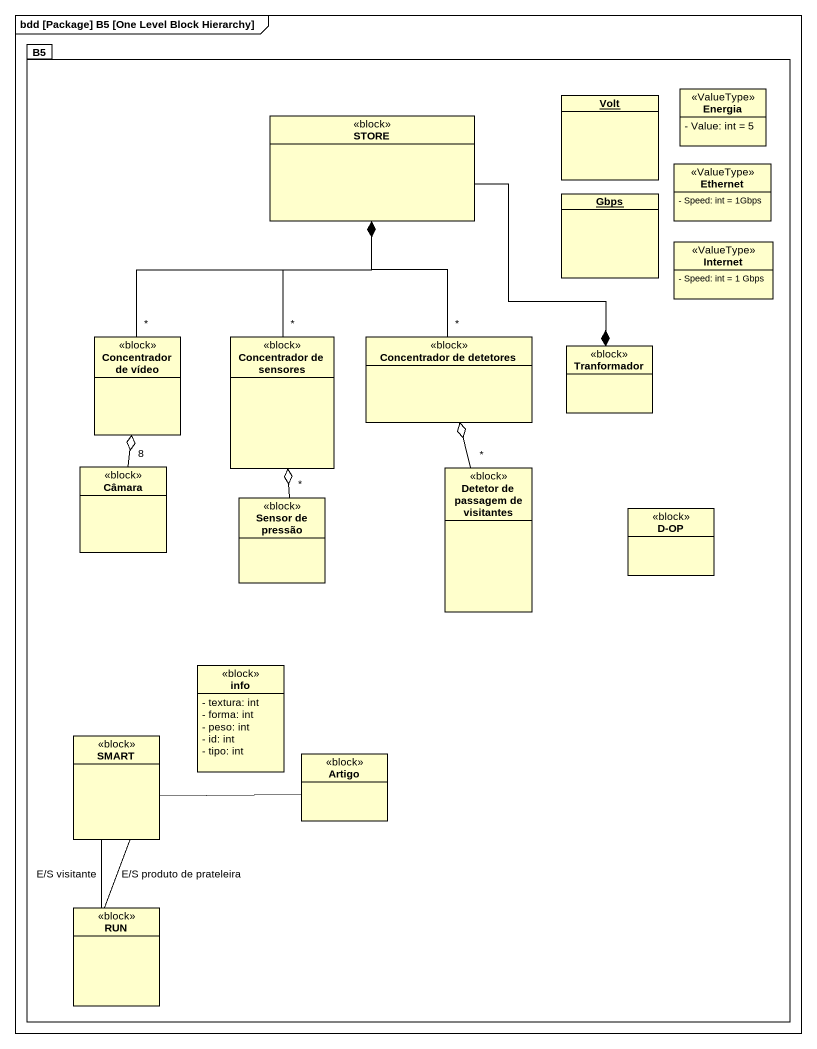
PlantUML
@startuml
mainframe bdd [Package] B5 [One Level Block Hierarchy]
hide circle
hide empty members
skinparam classAttributeIconSize 0
package B5 {
  object Volt
  class Energia <<ValueType>> {
    - Value: int = 5
  }
  class STORE <<block>>
  class Ethernet <<ValueType>> {
    - Speed: int = 1Gbps
  }
  object Gbps
  class Internet <<ValueType>> {
    - Speed: int = 1 Gbps
  }
  class "Concentrador de vídeo" as Concentrador_de_vídeo <<block>>
  class "Concentrador de sensores" as Concentrador_de_sensores <<block>>
  class "Concentrador de detetores" as Concentrador_de_detetores <<block>>
  class Tranformador <<block>>
  class Câmara <<block>>
  class "Detetor de passagem de visitantes" as Detetor_de_passagem_de <<block>>
  class "Sensor de pressão" as Sensor_de_pressão <<block>>
  class "D-OP" as D_OP <<block>>
  class info <<block>> {
    - textura: int
    - forma: int
    - peso: int
    - id: int
    - tipo: int
  }
  class SMART <<block>>
  class Artigo <<block>>
  class RUN <<block>>
}
STORE --* Tranformador
Concentrador_de_vídeo "*" -up-* STORE
Concentrador_de_sensores "*" -up-* STORE
Concentrador_de_detetores "*" -up-* STORE
Câmara "8" -up-o Concentrador_de_vídeo
Detetor_de_passagem_de "*" -up-o Concentrador_de_detetores
Sensor_de_pressão "*" -up-o Concentrador_de_sensores
SMART -right- Artigo
SMART -- RUN : E/S produto de prateleira
SMART -- RUN : E/S visitante
@enduml
